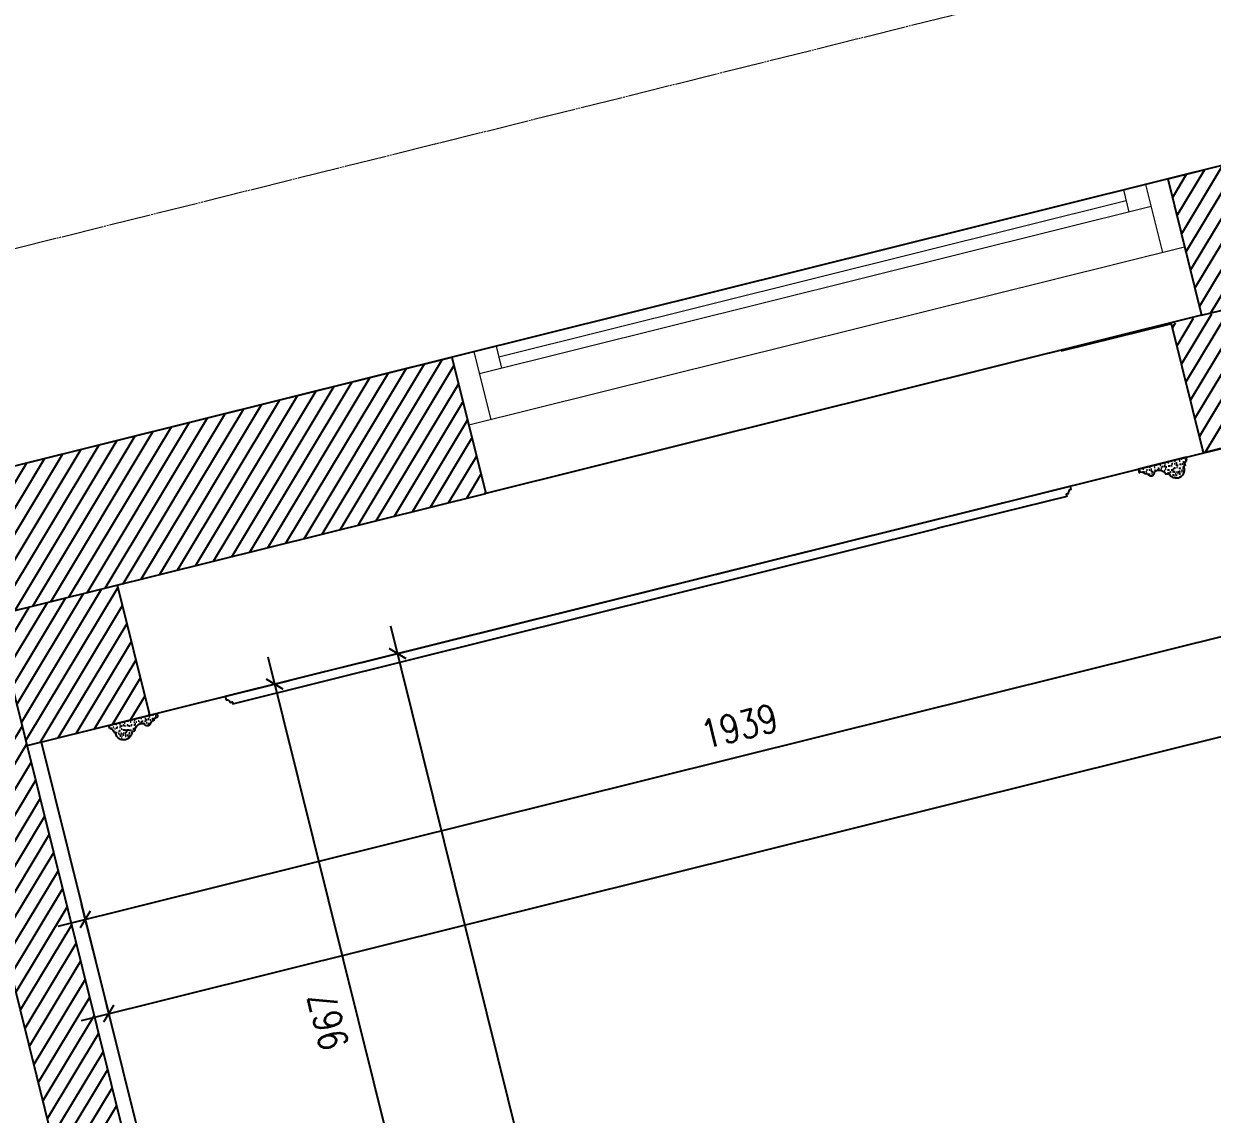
# Model space of a CAD drawing. Header units: inches. Extents: x 122939 to 389145, y 29603 to 574065.
# Drawn here: x 338531 to 340222, y 496330 to 497881 of the extents above; entities that cross this region are included whole.
import ezdxf

# ---------------------------------------------------------------- set-up
doc = ezdxf.new("R2010")
doc.units = ezdxf.units.IN
doc.header["$MEASUREMENT"] = 0
doc.linetypes.add('PHANTOM-Z', pattern=[69.2, 60, -1.4, 2.5, -1.4, 2.5, -1.4])
for name, color, linetype, lineweight in [('a-cut', 30, 'PHANTOM-Z', 18), ('A-Dim-ID', 9, 'Continuous', 20), ('A-GLAZ', 134, 'Continuous', 18), ('A-WALL-TILE', 8, 'Continuous', 9), ('GRC', 41, 'Continuous', 0)]:
    doc.layers.add(name, color=color, linetype=linetype, lineweight=lineweight)
for name, color, linetype in [('A-Plaster', 2, 'Continuous'), ('A-WALL', 7, 'Continuous'), ('CQ Wall hatch_CHB', 8, 'Continuous'), ('gypsum', 31, 'Continuous')]:
    doc.layers.add(name, color=color, linetype=linetype)
doc.styles.add('ST9', font='romans.shx', dxfattribs={"width": 0.8})
doc.dimstyles.new('DIM-20', dxfattribs={"dimscale": 1000, "dimtxt": 0.044, "dimasz": 0.035, "dimexe": 0.022, "dimexo": 0.022, "dimgap": 0.022, "dimtad": 1, "dimdec": 0, "dimzin": 0, "dimdsep": 46, "dimtxsty": 'ST9', "dimblk1": 'ARCHTICK', "dimblk2": 'ARCHTICK', "dimsah": 1, "dimcen": 0.088, "dimdle": 0.04, "dimclrd": 256, "dimclre": 256, "dimclrt": 3, "dimadec": 0, "dimazin": 0, "dimtfac": 1, "dimtdec": 0, "dimtix": 1, "dimtofl": 0, "dimtmove": 1, "dimatfit": 3, "dimldrblk": 'CLOSED', "dimfxl": 1, "dimtolj": 1, "dimtzin": 0, "dimarcsym": 0})

# ---------------------------------------------------------------- blocks, each defined once
blk = doc.blocks.new('_ARCHTICK')
at = {"color": 0, "linetype": 'ByBlock', "const_width": 0.15}
blk.add_lwpolyline([(-0.5, -0.5), (0.5, 0.5)], dxfattribs=at)
blk = doc.blocks.new('*D53')
at = {"layer": 'A-Dim-ID', "lineweight": -2, "transparency": 16777216}
for p, q in [((340440.5, 497313.5), (340505.1, 497053.7)), ((338579.4, 496597.2), (340538.7, 497084.7)), ((338637.2, 496530.6), (338612.9, 496628.2))]:
    blk.add_line(p, q, dxfattribs=at)
at = {"layer": 'Defpoints', "color": 0, "transparency": 16777216}
for p in [(340435.2, 497334.8), (340499.8, 497075), (338642.5, 496509.3, 0)]:
    blk.add_point(p, dxfattribs=at)
at = {"layer": 'A-Dim-ID', "lineweight": -2, "transparency": 16777216, "xscale": 20, "yscale": 20, "zscale": 20}
for p, rotation in [((340499.8, 497075), 13.9714232829857), ((338618.2, 496606.9), 193.9714232829857)]:
    blk.add_blockref('_ARCHTICK', p, dxfattribs=dict(at, rotation=rotation))
at = {"layer": 'A-Dim-ID', "color": 3, "transparency": 16777216, "insert": (339548.9, 496881.7), "char_height": 40, "attachment_point": 5, "rotation": 13.9714, "style": 'ST9'}
blk.add_mtext('\\A1;1939', dxfattribs=at)
blk = doc.blocks.new('_CLOSED')
at = {"color": 0, "linetype": 'ByBlock'}
for p, q in [((-1, 0.167), (0, 0)), ((-1, 0.167), (-1, -0.167)), ((0, 0), (-1, -0.167)), ((0, 0), (-1, 0))]:
    blk.add_line(p, q, dxfattribs=at)
blk = doc.blocks.new('*D58')
at = {"layer": 'A-Dim-ID', "lineweight": -2, "transparency": 16777216}
for p, q in [((338877.9, 496980.4), (339130.7, 495964.4)), ((338787.9, 496916.8), (338908.9, 496946.9)), ((338790.2, 495920.9), (339142.3, 496008.5))]:
    blk.add_line(p, q, dxfattribs=at)
at = {"layer": 'Defpoints', "color": 0, "transparency": 16777216}
for p in [(338766.6, 496911.5, 0), (339121, 496003.2), (338768.8, 495915.6)]:
    blk.add_point(p, dxfattribs=at)
at = {"layer": 'A-Dim-ID', "lineweight": -2, "transparency": 16777216, "xscale": 20, "yscale": 20, "zscale": 20}
for p, rotation in [((338887.5, 496941.6), 103.9714232829857), ((339121, 496003.2), 283.9714232829857)]:
    blk.add_blockref('_ARCHTICK', p, dxfattribs=dict(at, rotation=rotation))
at = {"layer": 'A-Dim-ID', "color": 3, "transparency": 16777216, "insert": (338963.5, 496462.3), "char_height": 40, "attachment_point": 5, "rotation": 103.9714, "style": 'ST9'}
blk.add_mtext('\\A1;967', dxfattribs=at)
blk = doc.blocks.new('*D71')
at = {"layer": 'A-Dim-ID', "lineweight": -2, "transparency": 16777216}
for p, q in [((345689.9, 498250.2), (345701.4, 498204.2)), ((338612.7, 496463.2), (345734.9, 498235.2)), ((338651.2, 496474.4), (338646.2, 496494.2))]:
    blk.add_line(p, q, dxfattribs=at)
at = {"layer": 'Defpoints', "color": 0, "transparency": 16777216}
for p in [(345684.6, 498271.6, 0), (345696.1, 498225.5), (338656.5, 496453.1, 0)]:
    blk.add_point(p, dxfattribs=at)
at = {"layer": 'A-Dim-ID', "lineweight": -2, "transparency": 16777216, "xscale": 20, "yscale": 20, "zscale": 20}
for p, rotation in [((345696.1, 498225.5), 13.9714232829857), ((338651.5, 496472.9), 193.9714232829857)]:
    blk.add_blockref('_ARCHTICK', p, dxfattribs=dict(at, rotation=rotation))
at = {"layer": 'A-Dim-ID', "color": 3, "transparency": 16777216, "insert": (342163.7, 497389.9), "char_height": 40, "attachment_point": 5, "rotation": 13.9714, "style": 'ST9'}
blk.add_mtext('\\A1;7259', dxfattribs=at)
blk = doc.blocks.new('*D72')
at = {"layer": 'A-Dim-ID', "lineweight": -2, "transparency": 16777216}
for p, q in [((340175.4, 492511.9), (339052.8, 497023.9)), ((340144.4, 492545.4), (340144.4, 492545.4))]:
    blk.add_line(p, q, dxfattribs=at)
at = {"layer": 'Defpoints', "color": 0, "transparency": 16777216}
for p in [(339062.5, 496985.1, 0), (339062.5, 496985.1), (340165.8, 492550.7, 0)]:
    blk.add_point(p, dxfattribs=at)
at = {"layer": 'A-Dim-ID', "lineweight": -2, "transparency": 16777216, "xscale": 20, "yscale": 20, "zscale": 20}
for p, rotation in [((339062.5, 496985.1), 103.9714232829857), ((340165.8, 492550.7), 283.9714232829857)]:
    blk.add_blockref('_ARCHTICK', p, dxfattribs=dict(at, rotation=rotation))
at = {"layer": 'A-Dim-ID', "color": 3, "transparency": 16777216, "insert": (339573.4, 494757.8), "char_height": 40, "attachment_point": 5, "rotation": 103.9714, "style": 'ST9'}
blk.add_mtext('\\A1;4570', dxfattribs=at)
blk = doc.blocks.new('floor plan')
at = {"layer": 'CQ Wall hatch_CHB'}
h = blk.add_hatch(dxfattribs=at)
h.set_pattern_fill('ANSI31', color=8, scale=150, angle=166.0286)
h.set_pattern_definition([(225, (-40481.279, -100842.32), (13.258252, -13.258252), [])])
h.paths.add_polyline_path([(-2961.7, -377.9), (-2961.7, -177.9), (-4411.7, -177.9), (-4411.7, -277.9), (-4281.7, -277.9), (-4281.7, -227.9), (-3681.9, -227.9), (-3681.7, -377.9)])
h = blk.add_hatch(dxfattribs=at)
h.set_pattern_fill('ANSI31', color=8, scale=150, angle=166.0286)
h.set_pattern_definition([(225, (-40981.005, -100842.32), (13.258252, -13.258252), [])])
h.paths.add_polyline_path([(-1806.4, -177.9), (-1911.7, -177.9), (-1911.7, -377.9), (-1806.4, -377.9)])
h = blk.add_hatch(dxfattribs=at)
h.set_pattern_fill('ANSI31', color=8, scale=150, angle=166.0286)
h.set_pattern_definition([(225, (-96401.159, -17863.648), (13.258252, -13.258252), [])])
h.paths.add_polyline_path([(-3681.7, -377.9), (-3501.7, -377.9), (-3501.7, -568.6), (-3681.7, -568.6)])
h = blk.add_hatch(dxfattribs=at)
h.set_pattern_fill('ANSI31', color=8, scale=150, angle=166.0286)
h.set_pattern_definition([(225, (-70960.301, -17863.648), (13.258252, -13.258252), [])])
h.paths.add_polyline_path([(-1956.4, -379.2), (-1806.4, -379.2), (-1806.4, -568.6), (-1956.4, -568.6)])
h = blk.add_hatch(dxfattribs=at)
h.set_pattern_fill('ANSI31,_O', color=8, scale=150, angle=166.0286)
h.set_pattern_definition([(225, (-40481.279, -100842.32), (13.258252, -13.258252), [])])
h.paths.add_polyline_path([(-3681.4, -4135.5), (-3781.4, -4135.5), (-3781.4, -5263.2), (-3181.4, -5263.2), (-3181.4, -5263.2), (-2631.7, -5263.2), (-2631.7, -5163.2), (-3681.4, -5163.2)])
h.paths.add_polyline_path([(-3681.4, -2585.5), (-3781.4, -2585.5), (-3781.4, -3085.5), (-3681.4, -3085.5)])
h.paths.add_polyline_path([(-3781.4, -1535.5), (-3681.4, -1535.5), (-3681.4, -527.9), (-3781.4, -527.9)])
blk.add_line((-3501.7, -568.6, 0), (-1956.4, -568.6, 0))
at = {"layer": 'A-GLAZ'}
for p, q in [((-1911.7, -177.9, 0), (-2961.7, -177.9, 0)), ((-2929.2, -177.9, 0), (-2929.2, -277.9, 0)), ((-2896.7, -177.9, 0), (-2896.7, -210.4, 0)), ((-1976.7, -177.9, 0), (-1976.7, -210.4, 0)), ((-1944.2, -177.9, 0), (-1944.2, -277.9, 0)), ((-1976.7, -194.1, 0), (-2896.7, -194.1, 0)), ((-1944.2, -210.4, 0), (-2929.2, -210.4, 0)), ((-1911.7, -277.9, 0), (-2961.7, -277.9, 0))]:
    blk.add_line(p, q, dxfattribs=at)
at = {"layer": 'A-Plaster', "elevation": 0}
blk.add_lwpolyline([(-1081.7, -5143.2), (-3661.7, -5143.2), (-3660.8, -568.5)], dxfattribs=at)
at = {"layer": 'A-WALL'}
for p, q in [((-4411.7, -177.9, 0), (-2961.7, -177.9, 0)), ((-2961.7, -177.9, 0), (-2961.7, -377.9, 0)), ((-1911.7, -177.9, 0), (-1806.4, -177.9, 0)), ((-1911.7, -177.9, 0), (-1911.7, -377.9, 0)), ((-3681.7, -377.9), (-2961.7, -377.9, 0)), ((-3681.7, -1535.5, 0), (-3681.7, -377.9)), ((-1911.7, -377.9, 0), (-2961.7, -377.9, 0)), ((-1911.7, -377.9, 0), (-1806.4, -377.9, 0)), ((-3781.7, -1385.5, 0), (-3781.7, -527.9, 0))]:
    blk.add_line(p, q, dxfattribs=at)
at = {"layer": 'A-WALL', "elevation": 0}
for points in [[(-4231.4, -177.9), (-1806.4, -177.9), (-1806.4, -568.6), (-1956.4, -568.6), (-1956.4, -379.2), (-2118.6, -379.2)], [(-3681.7, -568.5), (-3501.7, -568.6), (-3501.7, -377.9)]]:
    blk.add_lwpolyline(points, dxfattribs=at)
at = {"layer": 'A-WALL-TILE'}
blk.add_line((-2961.7, -377.9, 0), (-1911.7, -377.9, 0), dxfattribs=at)
blk = doc.blocks.new('M1')
at = {"layer": 'gypsum', "linetype": 'Continuous'}
h = blk.add_hatch(dxfattribs=at)
h.set_pattern_fill('GYPSUM', color=251, scale=36.842105, style=0, pattern_type=2)
h.set_pattern_definition([(360, (273234.79, 528507.015), (2e-15, 36.8421), [0, -36.8421]), (360, (273234.527, 528503.77), (2e-15, 36.8421), [0, -36.8421]), (360, (273237.11, 528504.44), (2e-15, 36.8421), [0, -36.8421]), (315, (273237.37, 528509.747), (36.8421, -9e-15), [0.2358, -51.8668]), (360, (273235.53, 528509.4), (2e-15, 36.8421), [0, -36.8421]), (360, (273235.53, 528509.4), (2e-15, 36.8421), [0, -36.8421]), (315, (273242.219, 528506.049), (36.8421, -9e-15), [0.2358, -51.8668]), (360, (273242.8, 528506.687), (2e-15, 36.8421), [0, -36.8421]), (360, (273242.8, 528506.687), (2e-15, 36.8421), [0, -36.8421]), (360, (273239.94, 528504.064), (2e-15, 36.8421), [0, -36.8421]), (315, (273244.39, 528504.474), (36.8421, -9e-15), [0.2358, -51.8668]), (315, (273244.39, 528504.474), (36.8421, -9e-15), [0.2358, -51.8668]), (315, (273242.807, 528509.432), (36.8421, -9e-15), [0.2358, -51.8668]), (315, (273242.807, 528509.432), (36.8421, -9e-15), [0.2358, -51.8668]), (360, (273243.383, 528510.347), (2e-15, 36.8421), [0, -36.8421]), (360, (273240.827, 528510.954), (2e-15, 36.8421), [0, -36.8421]), (360, (273246.932, 528510.374), (2e-15, 36.8421), [0, -36.8421]), (360, (273244.505, 528511.947), (2e-15, 36.8421), [0, -36.8421]), (360, (273234.93, 528514.797), (2e-15, 36.8421), [0, -36.8421]), (315, (273239.017, 528516.243), (36.8421, -9e-15), [0.2358, -51.8668]), (315, (273239.017, 528516.243), (36.8421, -9e-15), [0.2358, -51.8668]), (360, (273236.827, 528519.467), (2e-15, 36.8421), [0, -36.8421]), (360, (273236.09, 528517.082), (2e-15, 36.8421), [0, -36.8421]), (360, (273235.245, 528524.425), (2e-15, 36.8421), [0, -36.8421]), (360, (273234.507, 528522.04), (2e-15, 36.8421), [0, -36.8421]), (315, (273239.005, 528526.003), (36.8421, -9e-15), [0.2358, -51.8668]), (315, (273239.005, 528526.003), (36.8421, -9e-15), [0.2358, -51.8668]), (360, (273243.625, 528515.488), (2e-15, 36.8421), [0, -36.8421]), (315, (273244.105, 528519.5), (36.8421, -9e-15), [0.2358, -51.8668]), (360, (273244.096, 528516.754), (2e-15, 36.8421), [0, -36.8421]), (360, (273244.096, 528516.754), (2e-15, 36.8421), [0, -36.8421]), (315, (273242.523, 528524.457), (36.8421, -9e-15), [0.2358, -51.8668]), (315, (273241.934, 528521.074), (36.8421, -9e-15), [0.2358, -51.8668]), (315, (273241.934, 528521.074), (36.8421, -9e-15), [0.2358, -51.8668]), (315, (273241.934, 528521.074), (36.8421, -9e-15), [0.2358, -51.8668]), (315, (273235.012, 528526.818), (36.8421, -9e-15), [0.2358, -51.8668]), (315, (273235.012, 528526.818), (36.8421, -9e-15), [0.2358, -51.8668]), (360, (273236.565, 528531.054), (2e-15, 36.8421), [0, -36.8421]), (360, (273236.143, 528538.297), (2e-15, 36.8421), [0, -36.8421]), (360, (273235.88, 528535.053), (2e-15, 36.8421), [0, -36.8421]), (360, (273238.463, 528535.724), (2e-15, 36.8421), [0, -36.8421]), (360, (273237.725, 528533.34), (2e-15, 36.8421), [0, -36.8421]), (315, (273240.653, 528532.5), (36.8421, -9e-15), [0.2358, -51.8668]), (360, (273242.463, 528527.21), (2e-15, 36.8421), [0, -36.8421]), (360, (273242.463, 528527.21), (2e-15, 36.8421), [0, -36.8421]), (360, (273245.26, 528531.744), (2e-15, 36.8421), [0, -36.8421]), (360, (273245.02, 528526.604), (2e-15, 36.8421), [0, -36.8421]), (360, (273246.14, 528528.203), (2e-15, 36.8421), [0, -36.8421]), (315, (273243.57, 528537.33), (36.8421, -9e-15), [0.2358, -51.8668]), (315, (273243.57, 528537.33), (36.8421, -9e-15), [0.2358, -51.8668]), (315, (273245.74, 528535.755), (36.8421, -9e-15), [0.2358, -51.8668]), (360, (273244.15, 528537.97), (2e-15, 36.8421), [0, -36.8421]), (360, (273245.732, 528533.01), (2e-15, 36.8421), [0, -36.8421]), (360, (273245.732, 528533.01), (2e-15, 36.8421), [0, -36.8421]), (315, (273250.58, 528503.512), (36.8421, -9e-15), [0.2358, -51.8668]), (360, (273252.315, 528503.59), (2e-15, 36.8421), [0, -36.8421]), (360, (273250.403, 528505.074), (2e-15, 36.8421), [0, -36.8421]), (360, (273250.403, 528505.074), (2e-15, 36.8421), [0, -36.8421]), (360, (273249.67, 528506.44), (2e-15, 36.8421), [0, -36.8421]), (360, (273255.97, 528506.47), (2e-15, 36.8421), [0, -36.8421]), (360, (273252.787, 528504.855), (2e-15, 36.8421), [0, -36.8421]), (360, (273253.86, 528506.66), (2e-15, 36.8421), [0, -36.8421]), (315, (273248.997, 528508.316), (36.8421, -9e-15), [0.2358, -51.8668]), (315, (273248.997, 528508.316), (36.8421, -9e-15), [0.2358, -51.8668]), (360, (273248.917, 528513.175), (2e-15, 36.8421), [0, -36.8421]), (315, (273253.693, 528508.798), (36.8421, -9e-15), [0.2358, -51.8668]), (360, (273254.39, 528511.43), (2e-15, 36.8421), [0, -36.8421]), (360, (273256.972, 528512.1), (2e-15, 36.8421), [0, -36.8421]), (360, (273256.235, 528509.715), (2e-15, 36.8421), [0, -36.8421]), (360, (273256.235, 528509.715), (2e-15, 36.8421), [0, -36.8421]), (360, (273253.26, 528512.057), (2e-15, 36.8421), [0, -36.8421]), (315, (273260.745, 528503.918), (36.8421, -9e-15), [0.2358, -51.8668]), (315, (273260.745, 528503.918), (36.8421, -9e-15), [0.2358, -51.8668]), (360, (273257.817, 528504.757), (2e-15, 36.8421), [0, -36.8421]), (360, (273265.352, 528503.162), (2e-15, 36.8421), [0, -36.8421]), (315, (273260.16, 528513.538), (36.8421, -9e-15), [0.2358, -51.8668]), (360, (273258.555, 528507.14), (2e-15, 36.8421), [0, -36.8421]), (360, (273258.555, 528507.14), (2e-15, 36.8421), [0, -36.8421]), (315, (273264.25, 528512.132), (36.8421, -9e-15), [0.2358, -51.8668]), (315, (273263.662, 528508.748), (36.8421, -9e-15), [0.2358, -51.8668]), (360, (273264.24, 528509.387), (2e-15, 36.8421), [0, -36.8421]), (360, (273264.24, 528509.387), (2e-15, 36.8421), [0, -36.8421]), (360, (273264.24, 528509.387), (2e-15, 36.8421), [0, -36.8421]), (315, (273265.833, 528507.173), (36.8421, -9e-15), [0.2358, -51.8668]), (315, (273265.833, 528507.173), (36.8421, -9e-15), [0.2358, -51.8668]), (360, (273265.824, 528504.43), (2e-15, 36.8421), [0, -36.8421]), (315, (273270.44, 528511.016), (36.8421, -9e-15), [0.2358, -51.8668]), (315, (273270.44, 528511.016), (36.8421, -9e-15), [0.2358, -51.8668]), (360, (273271.113, 528509.14), (2e-15, 36.8421), [0, -36.8421]), (315, (273250.35, 528539.598), (36.8421, -9e-15), [0.2358, -51.8668]), (315, (273250.35, 528539.598), (36.8421, -9e-15), [0.2358, -51.8668]), (315, (273250.296, 528518.383), (36.8421, -9e-15), [0.2358, -51.8668]), (360, (273252.573, 528516.056), (2e-15, 36.8421), [0, -36.8421]), (360, (273249.39, 528514.44), (2e-15, 36.8421), [0, -36.8421]), (360, (273249.39, 528514.44), (2e-15, 36.8421), [0, -36.8421]), (315, (273256.168, 528514.352), (36.8421, -9e-15), [0.2358, -51.8668]), (315, (273256.168, 528514.352), (36.8421, -9e-15), [0.2358, -51.8668]), (360, (273253.38, 528519.706), (2e-15, 36.8421), [0, -36.8421]), (360, (273254.42, 528514.342), (2e-15, 36.8421), [0, -36.8421]), (315, (273248.713, 528523.341), (36.8421, -9e-15), [0.2358, -51.8668]), (360, (273250.12, 528520.1), (2e-15, 36.8421), [0, -36.8421]), (360, (273249.385, 528521.467), (2e-15, 36.8421), [0, -36.8421]), (360, (273249.385, 528521.467), (2e-15, 36.8421), [0, -36.8421]), (315, (273254.757, 528524.914), (36.8421, -9e-15), [0.2358, -51.8668]), (360, (273253.85, 528520.972), (2e-15, 36.8421), [0, -36.8421]), (360, (273253.575, 528521.685), (2e-15, 36.8421), [0, -36.8421]), (360, (273253.575, 528521.685), (2e-15, 36.8421), [0, -36.8421]), (360, (273257.72, 528518.59), (2e-15, 36.8421), [0, -36.8421]), (315, (273261.81, 528520.034), (36.8421, -9e-15), [0.2358, -51.8668]), (360, (273263.62, 528514.745), (2e-15, 36.8421), [0, -36.8421]), (360, (273263.62, 528514.745), (2e-15, 36.8421), [0, -36.8421]), (360, (273258.88, 528520.873), (2e-15, 36.8421), [0, -36.8421]), (360, (273257.3, 528525.83), (2e-15, 36.8421), [0, -36.8421]), (360, (273257.035, 528522.588), (2e-15, 36.8421), [0, -36.8421]), (360, (273259.62, 528523.258), (2e-15, 36.8421), [0, -36.8421]), (315, (273264.726, 528524.865), (36.8421, -9e-15), [0.2358, -51.8668]), (360, (273265.306, 528525.503), (2e-15, 36.8421), [0, -36.8421]), (360, (273265.306, 528525.503), (2e-15, 36.8421), [0, -36.8421]), (360, (273248.568, 528526.63), (2e-15, 36.8421), [0, -36.8421]), (360, (273251.025, 528530.698), (2e-15, 36.8421), [0, -36.8421]), (360, (273250.553, 528529.43), (2e-15, 36.8421), [0, -36.8421]), (360, (273255.452, 528527.546), (2e-15, 36.8421), [0, -36.8421]), (360, (273254.895, 528528.314), (2e-15, 36.8421), [0, -36.8421]), (360, (273254.21, 528532.313), (2e-15, 36.8421), [0, -36.8421]), (360, (273256.055, 528530.6), (2e-15, 36.8421), [0, -36.8421]), (315, (273251.93, 528534.64), (36.8421, -9e-15), [0.2358, -51.8668]), (360, (273251.755, 528536.356), (2e-15, 36.8421), [0, -36.8421]), (360, (273251.755, 528536.356), (2e-15, 36.8421), [0, -36.8421]), (360, (273251.02, 528537.723), (2e-15, 36.8421), [0, -36.8421]), (360, (273256.55, 528534.96), (2e-15, 36.8421), [0, -36.8421]), (360, (273256.08, 528533.695), (2e-15, 36.8421), [0, -36.8421]), (360, (273255.21, 528537.942), (2e-15, 36.8421), [0, -36.8421]), (315, (273258.87, 528528.342), (36.8421, -9e-15), [0.2358, -51.8668]), (360, (273258.036, 528528.216), (2e-15, 36.8421), [0, -36.8421]), (360, (273260.42, 528532.578), (2e-15, 36.8421), [0, -36.8421]), (360, (273260.42, 528532.578), (2e-15, 36.8421), [0, -36.8421]), (315, (273265.315, 528528.248), (36.8421, -9e-15), [0.2358, -51.8668]), (315, (273262.862, 528527.527), (36.8421, -9e-15), [0.2358, -51.8668]), (315, (273262.862, 528527.527), (36.8421, -9e-15), [0.2358, -51.8668]), (315, (273262.862, 528527.527), (36.8421, -9e-15), [0.2358, -51.8668]), (315, (273257.458, 528538.904), (36.8421, -9e-15), [0.2358, -51.8668]), (360, (273259.735, 528536.577), (2e-15, 36.8421), [0, -36.8421]), (360, (273259.735, 528536.577), (2e-15, 36.8421), [0, -36.8421]), (315, (273264.51, 528534.024), (36.8421, -9e-15), [0.2358, -51.8668]), (315, (273264.51, 528534.024), (36.8421, -9e-15), [0.2358, -51.8668]), (360, (273262.32, 528537.247), (2e-15, 36.8421), [0, -36.8421]), (360, (273261.582, 528534.863), (2e-15, 36.8421), [0, -36.8421]), (360, (273269.723, 528514.165), (2e-15, 36.8421), [0, -36.8421]), (360, (273266.416, 528519.28), (2e-15, 36.8421), [0, -36.8421]), (360, (273266.175, 528514.138), (2e-15, 36.8421), [0, -36.8421]), (360, (273267.296, 528515.738), (2e-15, 36.8421), [0, -36.8421]), (315, (273266.897, 528523.29), (36.8421, -9e-15), [0.2358, -51.8668]), (360, (273266.888, 528520.545), (2e-15, 36.8421), [0, -36.8421]), (360, (273266.888, 528520.545), (2e-15, 36.8421), [0, -36.8421]), (360, (273268.875, 528528.128), (2e-15, 36.8421), [0, -36.8421]), (360, (273266.32, 528528.734), (2e-15, 36.8421), [0, -36.8421]), (360, (273269.997, 528529.727), (2e-15, 36.8421), [0, -36.8421]), (315, (273269.598, 528537.28), (36.8421, -9e-15), [0.2358, -51.8668]), (315, (273267.427, 528538.854), (36.8421, -9e-15), [0.2358, -51.8668]), (360, (273269.59, 528534.534), (2e-15, 36.8421), [0, -36.8421]), (360, (273269.117, 528533.27), (2e-15, 36.8421), [0, -36.8421]), (360, (273269.117, 528533.27), (2e-15, 36.8421), [0, -36.8421]), (360, (273269.117, 528533.27), (2e-15, 36.8421), [0, -36.8421]), (360, (273260, 528539.82), (2e-15, 36.8421), [0, -36.8421]), (360, (273268.006, 528539.493), (2e-15, 36.8421), [0, -36.8421])])
edge = h.paths.add_edge_path()
edge.add_arc((272491.1, 527822.2), 11.9, 283.9461, 462.7163)
edge.add_line((272488.5, 527833.8), (272488.5, 527836.1))
edge.add_ellipse((272488.5, 527840.4), major_axis=(-6.53, 0), ratio=0.663806, start_angle=0, end_angle=90, ccw=False)
edge.add_line((272482, 527840.4), (272477.4, 527840.4))
edge.add_line((272477.4, 527840.4), (272477.4, 527770))
edge.add_line((272477.4, 527770), (272482.5, 527770))
edge.add_arc((272492.2, 527770.8), 9.73, 123.9206, 185.0555, ccw=False)
edge.add_line((272486.7, 527778.9), (272486.7, 527781.3))
edge.add_arc((272486.2, 527786.4), 5.15, 276.0442, 443.9558)
edge.add_arc((272497.1, 527795.8), 11.2, 106.1159, 202.4548, ccw=False)
edge.add_spline(control_points=[(272494, 527806.6), (272494, 527807.9), (272494, 527809.3), (272494, 527810.7)], knot_values=[0, 0, 0, 0, 0.167192, 0.167192, 0.167192, 0.167192], degree=3, periodic=0)
for p, q in [((272477.4, 527840.4), (272477.4, 527770)), ((272482, 527840.4), (272477.4, 527840.4)), ((272488.5, 527836.1), (272488.5, 527833.8)), ((272486.7, 527781.3), (272486.7, 527778.9)), ((272477.4, 527770), (272482.5, 527770))]:
    blk.add_line(p, q, dxfattribs=at)
for centre, radius, start, end in [((272491.1, 527822.2), 11.9, 283.9461, 102.7163), ((272497.1, 527795.8), 11.2, 106.1159, 202.4548), ((272486.2, 527786.4), 5.15, 276.0442, 83.9558), ((272492.2, 527770.8), 9.73, 123.9206, 185.0555)]:
    blk.add_arc(centre, radius, start, end, dxfattribs=at)
blk.add_ellipse((272488.5, 527840.4), major_axis=(-6.53, 0), ratio=0.663806, start_param=0, end_param=1.570796, dxfattribs=at)
blk.add_spline([(272494, 527810.7), (272494, 527806.6)], degree=3, dxfattribs=at)

msp = doc.modelspace()

# ---------------------------------------------------------------- dimensions: what is measured, and where the dimension line sits
at = {"layer": 'A-Dim-ID'}
for base, p1, p2, angle, picture, middle in [((345696.056, 498225.516, 0), (338656.462, 496453.092, 0), (345684.595, 498271.58, 0), 13.971423, '*D71', (342163.66, 497389.942, 0)), ((340499.836, 497075.048, 0), (338642.483, 496509.281, 0), (340435.203, 497334.83, 0), 13.971423, '*D53', (339548.875, 496881.731, 0)), ((339062.483, 496985.131, 0), (340165.771, 492550.678), (339062.483, 496985.131, 0), 103.971423, '*D72', (339573.368, 494757.764, 0)), ((339120.997, 496003.217, 0), (338766.567, 496911.514, 0), (338768.83, 495915.599, 0), 103.971423, '*D58', (338963.505, 496462.273, 0))]:
    dim = msp.add_linear_dim(base=base, p1=p1, p2=p2, angle=angle, dimstyle='DIM-20', override={"dimtxt": 0.04, "dimasz": 0.02}, dxfattribs=at)
    dim.commit()
    dim.dimension.update_dxf_attribs({"geometry": picture, "text_midpoint": middle})

# ---------------------------------------------------------------- next in the draw order: block references
at = {"layer": 'GRC', "rotation": 13.9714232829857}
msp.add_blockref('floor plan', (341970.824, 498294.599, 0), dxfattribs=at)

# ---------------------------------------------------------------- next in the draw order: linework, layer by layer
msp.add_line((338554.765, 496858.822, 0), (340355.153, 497306.72, 0))
at = {"layer": 'a-cut'}
msp.add_line((337174.996, 497227.239, 0), (346568.626, 499564.358, 0), dxfattribs=at)
at = {"layer": 'GRC'}
for p, q in [((340116.666, 497247.388, 0), (340019.624, 497223.244, 0)), ((338720.156, 496899.938, 0), (338817.197, 496924.082, 0))]:
    msp.add_line(p, q, dxfattribs=at)
at = {"layer": 'gypsum', "elevation": 0}
for points in [[(339009.692, 496971.974), (340019.624, 497223.244), (340020.831, 497218.392, 0.39467141), (340017.193, 497212.334), (340014.282, 497211.61), (340015.006, 497208.699), (339830.268, 497162.736)], [(339009.692, 496971.974), (338817.197, 496924.082), (338818.405, 496919.23, -0.39467141), (338824.457, 496915.584), (338827.368, 496916.308), (338828.093, 496913.397), (339830.268, 497162.736)]]:
    msp.add_lwpolyline(points, format="xyb", dxfattribs=at)

# ---------------------------------------------------------------- next in the draw order: block references
at = {"layer": 'gypsum', "lineweight": 0, "rotation": 283.9714232829797}
msp.add_blockref('M1', (-237826.273, 634240.172, 0), dxfattribs=at)
at = {"layer": 'gypsum', "lineweight": 0, "xscale": -1, "rotation": 103.9714232829784}
msp.add_blockref('M1', (785090.355, 888740.096, 0), dxfattribs=at)

doc.saveas('drawing.dxf')
